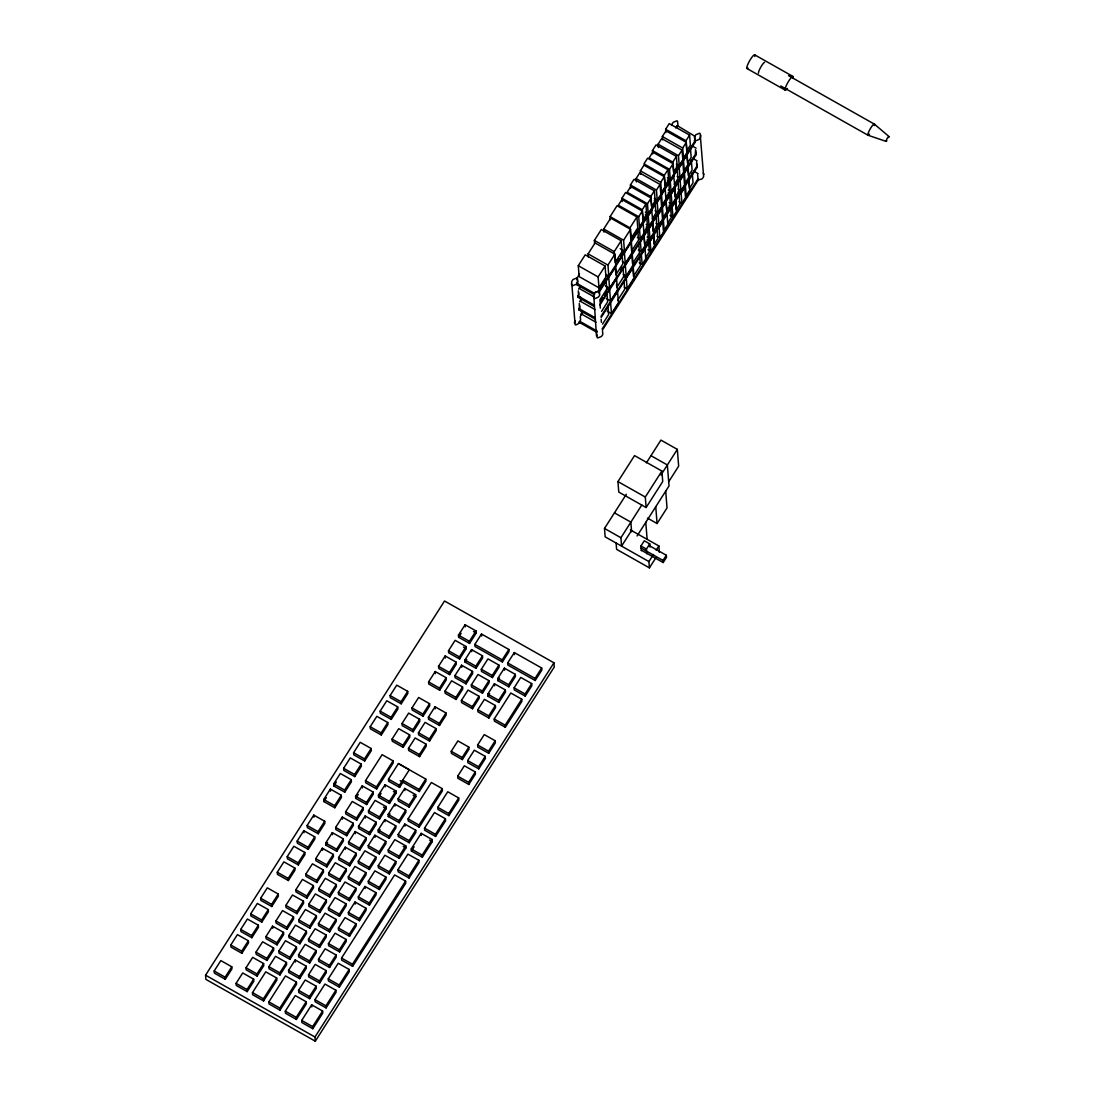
<?xml version="1.0" encoding="UTF-8"?>
<svg xmlns="http://www.w3.org/2000/svg" width="1096" height="1096" viewBox="0 0 1096 1096"><rect width="100%" height="100%" fill="white"/><g stroke="black" fill="none" stroke-linecap="round" stroke-linejoin="round"><path stroke-width="1.5" d="M671.629 125.437L671.848 124.643A7.193 6.795 -4.5 0 1 673.355 122.245L676.849 120.82A1.713 1.617 -4.5 0 1 677.506 121.19L677.903 124.67A7.193 6.795 -4.5 0 1 676.41 127.054L675.807 127.602M695.439 149.631L696.234 154.591L599.95 304.894M696.549 163.674L697.234 167.236L601.156 317.47M596.827 334.02L597.183 337.568A1.713 1.617 -4.5 0 0 597.854 337.938L601.348 336.513A7.193 6.795 -4.5 0 0 602.841 334.116L602.458 330.636M888.856 137.521C889.623 133.794 884.267 142.713 886.911 140.891M695.7 150.645L695.289 152.919M696.577 161.907L697.234 167.236M697.59 174.716L698.234 180.032L701.92 178.991A7.138 6.74 -4.5 0 0 703.632 176.388L700.152 133.602A1.713 1.617 -4.5 0 0 699.495 133.233L695.987 134.657A7.193 6.795 -4.5 0 0 694.494 137.055L695.248 142.138L598.978 292.44M578.277 265.698L585.237 254.82L605.088 266.027L605.937 276.932L598.991 287.823L579.14 276.617L578.277 265.698L598.128 276.918L598.991 287.823M594.621 243.531L594.375 240.408L601.32 229.516L621.172 240.736L622.035 251.642L615.075 262.533M665.889 132.616L665.628 129.26L669.245 123.601L689.59 135.096L690.384 145.165L686.767 150.81L685.973 140.754L689.59 135.096M610.362 219.748L610.116 216.624L617.062 205.733L636.913 216.953L637.776 227.858L630.817 238.75L629.967 227.845L636.913 216.953M622.213 201.596L621.953 198.239L625.556 192.581L645.9 204.075L646.695 214.131L643.078 219.789L642.297 209.733L645.9 204.075M630.68 188.32L630.419 184.977L634.022 179.319L654.38 190.814L655.161 200.869L651.558 206.528L650.764 196.472L654.38 190.814M652.709 153.933L652.435 150.59L656.052 144.932L676.396 156.427L677.191 166.482L673.574 172.141L672.78 162.085L676.396 156.427M640.626 174.182L640.365 170.839L643.969 165.181L664.327 176.675L665.108 186.731L661.505 192.389L660.71 182.333L664.327 176.675M662.601 139.877L662.34 136.521L665.957 130.862L686.302 142.357L687.096 152.426L683.479 158.071L682.685 148.015L686.302 142.357M603.992 232.105L603.745 228.982L610.705 218.104L630.556 229.311L631.406 240.216M636.351 181.936L636.091 178.579L639.694 172.935L660.052 184.429L660.833 194.485M588.346 256.985L588.1 253.875L595.06 242.983L614.911 254.19L615.76 265.109M658.381 147.549L658.107 144.193L661.724 138.548L682.068 150.042L682.863 160.098L679.246 165.756L676.342 164.112M579.455 273.74L576.77 278.932M578.592 289.084L580.442 286.193M579.592 301.729L581.428 298.852M598.128 276.918L605.088 266.027M614.952 260.971L614.226 251.628L621.172 240.736M664.313 175.346L667.93 169.688L647.585 158.194L643.969 163.852L664.313 175.346L665.108 185.402L668.724 179.744L667.93 169.688M620.199 248.71L624.46 251.107L623.597 240.202L630.556 229.311M638.694 216.72L642.297 211.062L621.953 199.568L618.336 205.226L638.694 216.72L639.475 226.776L643.092 221.132L642.297 211.062M605.978 274.397L608.814 275.986L607.951 265.081L614.911 254.19M647.476 203.733L651.079 198.075L630.734 186.58L627.131 192.238L647.476 203.733L648.27 213.789L645.352 212.145M669.492 169.346L673.108 163.688L652.764 152.193L649.147 157.851L669.492 169.346L670.286 179.401L667.382 177.758M654.326 198.499L657.23 200.143L656.436 190.074L660.052 184.429M679.246 165.756L678.465 155.687L682.068 150.042M580.606 314.538L582.442 311.661M580.99 315.511L582.812 312.648M605.883 278.316L598.923 289.207L599.293 293.851M616.76 261.191L618.5 258.464M620.24 255.738L621.98 253.025M648.27 213.789L651.873 208.13L651.079 198.075M695.138 140.74L599.087 291.152L595.197 292.399A7.193 6.795 -4.5 0 0 593.703 294.783L596.498 336.02M609.609 288.234L608.746 277.37L615.705 266.479L616.555 277.343L609.609 288.234L605.348 285.823M625.254 263.341L624.391 252.491L631.351 241.6L632.2 252.464L625.254 263.341L622.418 261.739M643.092 223.296L639.475 228.954L640.27 239.01L637.365 237.366M665.121 188.909L661.505 194.567L662.299 204.623L665.902 198.979L665.108 187.58M646.147 224.379L649.065 226.023L648.27 215.967L651.873 210.309M658.025 212.377L657.23 202.322L660.847 196.664L661.628 206.719L658.025 212.377L655.12 210.733M668.176 189.992L671.081 191.636L670.286 181.58L673.903 175.922M680.041 177.99L679.246 167.921L682.863 162.277L683.657 172.332L680.041 177.99L677.136 176.346M599.786 300.057L606.732 289.166L606.006 279.864M643.873 232.023L647.489 226.379L646.695 216.309M652.353 218.762L655.956 213.117L655.161 203.048M665.902 197.636L669.505 191.992L668.724 181.922M674.369 184.375L677.986 178.716L677.191 168.661M599.841 301.838L602.444 297.756M604.184 295.03L606.787 290.947M620.281 269.739L622.021 267.013M640.27 239.01L643.886 233.366L643.092 221.967M649.065 226.023L652.668 220.378L651.558 208.706M671.081 191.636L674.698 185.978L673.574 174.319M696.124 153.193L600.06 303.606L600.32 308.072M649.969 238.709L649.175 228.653L652.791 222.995L653.586 233.051L649.969 238.709L647.065 237.065M671.999 204.322L671.204 194.266L674.821 188.608L675.602 198.664L671.999 204.322L669.094 202.678M601.567 311.387L607.65 301.852L606.91 292.509M641.187 251.696L644.804 246.052L644.01 235.983L640.393 241.641L641.187 251.696L638.283 250.052M634.365 262.752L632.625 265.465L633.488 276.384L640.434 265.492L639.585 254.587M606.266 298.509L610.513 300.907L617.473 290.029L616.61 279.11M626.159 276.028L633.118 265.136L632.255 254.231L625.309 265.122L626.159 276.028L623.323 274.425M658.929 225.064L662.546 219.406L661.751 209.35L658.148 214.994L658.929 225.064L656.025 223.42M680.959 190.677L684.562 185.019L683.781 174.963L680.164 180.607L680.959 190.677L678.054 189.033M601.06 316.251L697.125 165.839M627.118 288.741L626.268 277.836L633.214 266.945L634.077 277.85L627.118 288.741L624.282 287.138M644.969 248.696L641.352 254.341L642.146 264.41L639.242 262.766M650.928 251.422L650.134 241.353L653.75 235.709L654.545 245.764L650.928 251.422L648.024 249.778M659.888 237.764L659.107 227.708L662.71 222.05L663.505 232.119L659.888 237.764L656.984 236.133M672.958 217.035L672.163 206.966L675.766 201.321L676.561 211.377L672.958 217.035L670.04 215.391M681.918 203.376L681.123 193.321L684.74 187.663L685.521 197.732L681.918 203.376L679.013 201.746M617.747 300.167L624.706 289.276L624.09 281.48M602.526 324.087L608.609 314.566L607.869 305.222M645.75 257.423L649.366 251.765L648.572 241.709M667.765 223.036L671.382 217.378L670.588 207.322M642.146 264.41L645.75 258.752L644.955 247.354M607.225 311.223L611.472 313.62L618.432 302.729L617.569 291.824M602.074 329.06L698.125 178.648M602.663 329.704L698.755 179.251M205.569 975.193L444.538 601.005L553.946 662.806L554.275 667.012L315.292 1041.2L205.897 979.399L205.569 975.193L314.963 1037.008L315.292 1041.2M214.186 970.988L220.83 960.603L231.777 966.782L231.941 968.878L225.297 979.276L214.364 973.097L214.186 970.988L225.132 977.18L225.297 979.276M230.79 945.012L237.421 934.614L248.367 940.793L248.532 942.889L241.887 953.287L230.955 947.108L230.79 945.012L241.723 951.191L241.887 953.287M240.75 929.422L247.381 919.023L258.327 925.202L258.492 927.298L251.847 937.697L240.915 931.518L240.75 929.422L251.683 935.6L251.847 937.697M250.696 913.831L257.341 903.433L268.287 909.612L268.452 911.708L261.807 922.106L250.874 915.927L250.696 913.831L261.643 920.01L261.807 922.106M260.656 898.227L267.301 887.842L278.233 894.021L278.398 896.117L271.767 906.515L260.821 900.337L260.656 898.227L271.603 904.419L271.767 906.515M277.261 872.252L283.891 861.853L294.838 868.032L295.002 870.128L288.358 880.526L277.425 874.348L277.261 872.252L288.193 878.43L288.358 880.526M287.207 856.661L293.851 846.263L304.784 852.441L304.962 854.538L298.317 864.936L287.371 858.757L287.207 856.661L298.153 862.84L298.317 864.936M297.167 841.07L303.811 830.672L314.744 836.851L314.908 838.947L308.277 849.345L297.331 843.167L297.167 841.07L308.113 847.249L308.277 849.345M307.127 825.48L313.771 815.082L324.704 821.26L324.868 823.356L318.237 833.755L307.291 827.576L307.127 825.48L318.073 831.659L318.237 833.755M323.717 799.491L330.362 789.093L341.294 795.271L341.473 797.367L334.828 807.766L323.882 801.587L323.717 799.491L334.664 805.67L334.828 807.766M333.677 783.9L340.322 773.502L351.254 779.681L351.419 781.777L344.788 792.175L333.842 785.996L333.677 783.9L344.624 790.079L344.788 792.175M343.637 768.31L350.282 757.911L361.214 764.09L361.379 766.186L354.748 776.585L343.802 770.406L343.637 768.31L354.583 774.488L354.748 776.585M353.597 752.719L360.228 742.321L371.174 748.5L371.339 750.596L364.694 760.994L353.761 754.815L353.597 752.719L364.53 758.898L364.694 760.994M370.188 726.73L376.832 716.332L387.765 722.511L387.929 724.607L381.298 735.005L370.352 728.826L370.188 726.73L381.134 732.909L381.298 735.005M380.148 711.14L386.792 700.741L397.725 706.92L397.889 709.016L391.258 719.414L380.312 713.236L380.148 711.14L391.08 717.318L391.258 719.414M390.108 695.549L396.738 685.151L407.685 691.329L407.849 693.426L401.205 703.824L390.272 697.645L390.108 695.549L401.04 701.728L401.205 703.824M323.882 801.587L326.375 797.683M333.842 785.996L336.335 782.092M225.132 977.18L231.777 966.782M241.723 951.191L248.367 940.793M251.683 935.6L258.327 925.202M261.643 920.01L268.287 909.612M271.603 904.419L278.233 894.021M288.193 878.43L294.838 868.032M298.153 862.84L304.784 852.441M308.113 847.249L314.744 836.851M318.073 831.659L324.704 821.26M334.664 805.67L341.294 795.271M344.624 790.079L351.254 779.681M354.583 774.488L361.214 764.09M364.53 758.898L371.174 748.5M381.134 732.909L387.765 722.511M391.08 717.318L397.725 706.92M401.04 701.728L407.685 691.329M236.078 983.359L242.709 972.96L253.656 979.139L253.82 981.235L247.175 991.633L236.243 985.455L236.078 983.359L247.011 989.537L247.175 991.633M246.025 967.768L252.669 957.37L263.602 963.548L263.766 965.645L257.135 976.043L246.189 969.864L246.025 967.768L256.971 973.947L257.135 976.043M255.985 952.177L262.629 941.779L273.562 947.958L273.726 950.054L267.095 960.452L256.149 954.274L255.985 952.177L266.931 958.356L267.095 960.452M265.944 936.573L272.575 926.188L283.522 932.367L283.686 934.463L277.055 944.862L266.109 938.683L265.944 936.573L276.877 942.766L277.055 944.862M275.904 920.983L282.535 910.598L293.481 916.777L293.646 918.873L287.001 929.271L276.069 923.092L275.904 920.983L286.837 927.175L287.001 929.271M285.864 905.392L292.495 895.007L303.441 901.186L303.606 903.282L296.961 913.68L286.029 907.502L285.864 905.392L296.797 911.584L296.961 913.68M295.81 889.801L302.455 879.417L313.388 885.595L313.552 887.692L306.921 898.09L295.975 891.897L295.81 889.801L306.757 895.98L306.921 898.09M305.77 874.211L312.415 863.826L323.347 870.005L323.512 872.101L316.881 882.499L305.935 876.307L305.77 874.211L316.717 880.389L316.881 882.499M315.73 858.62L322.375 848.222L333.307 854.414L333.472 856.51L326.841 866.895L315.895 860.716L315.73 858.62L326.677 864.799L326.841 866.895M325.69 843.03L332.321 832.631L343.267 838.824L343.432 840.92L336.787 851.304L325.855 845.126L325.69 843.03L336.623 849.208L336.787 851.304M335.65 827.439L342.281 817.041L353.227 823.233L353.392 825.329L346.747 835.714L335.814 829.535L335.65 827.439L346.583 833.618L346.747 835.714M345.596 811.848L352.241 801.45L363.173 807.629L363.351 809.739L356.707 820.123L345.761 813.944L345.596 811.848L356.543 818.027L356.707 820.123M355.556 796.258L362.201 785.859L373.133 792.038L373.298 794.148L366.667 804.533L355.721 798.354L355.556 796.258L366.502 802.436L366.667 804.533M365.516 780.667L382.107 754.678L393.053 760.857L393.217 762.953L376.627 788.942L365.68 782.763L365.516 780.667L376.462 786.846L376.627 788.942M392.067 739.088L398.711 728.689L409.644 734.882L409.808 736.978L403.177 747.362L392.231 741.184L392.067 739.088L403.013 745.266L403.177 747.362M402.026 723.497L408.671 713.099L419.604 719.277L419.768 721.387L413.137 731.772L402.191 725.593L402.026 723.497L412.973 729.676L413.137 731.772M411.986 707.906L418.617 697.508L429.564 703.687L429.728 705.797L423.083 716.181L412.151 710.003L411.986 707.906L422.919 714.085L423.083 716.181M428.577 681.918L435.222 671.533L446.154 677.712L446.319 679.808L439.688 690.206L428.742 684.014L428.577 681.918L439.523 688.096L439.688 690.206M438.537 666.327L445.182 655.929L456.114 662.121L456.279 664.217L449.648 674.602L438.701 668.423L438.537 666.327L449.483 672.506L449.648 674.602M448.497 650.736L455.128 640.338L466.074 646.53L466.238 648.627L459.594 659.011L448.661 652.832L448.497 650.736L459.43 656.915L459.594 659.011M458.457 635.146L465.088 624.747L476.034 630.926L476.198 633.036L469.554 643.421L458.621 637.242L458.457 635.146L469.389 641.324L469.554 643.421M325.855 845.126L327.512 842.536M355.721 798.354L358.214 794.463M458.621 637.242L461.101 633.351M247.011 989.537L253.656 979.139M256.971 973.947L263.602 963.548M266.931 958.356L273.562 947.958M276.877 942.766L283.522 932.367M286.837 927.175L293.481 916.777M296.797 911.584L303.441 901.186M306.757 895.98L313.388 885.595M316.717 880.389L323.347 870.005M326.677 864.799L333.307 854.414M336.623 849.208L343.267 838.824M346.583 833.618L353.227 823.233M356.543 818.027L363.173 807.629M366.502 802.436L373.133 792.038M376.462 786.846L393.053 760.857M403.013 745.266L409.644 734.882M412.973 729.676L419.604 719.277M422.919 714.085L429.564 703.687M439.523 688.096L446.154 677.712M449.483 672.506L456.114 662.121M459.43 656.915L466.074 646.53M469.389 641.324L476.034 630.926M400.163 780.667L419.316 791.559L419.151 789.463L402.739 780.188L402.89 782.215L399.574 787.408L388.642 781.229L388.477 779.133L398.423 763.542L409.37 769.803M252.477 992.62L265.753 971.837L276.699 978.016L276.863 980.112L263.588 1000.908L252.642 994.73L252.477 992.62L263.424 998.798L263.588 1000.908M268.89 966.686L275.521 956.287L286.467 962.466L286.631 964.562L279.987 974.961L269.054 968.782L268.89 966.686L279.823 972.864L279.987 974.961M278.85 951.095L285.481 940.697L296.427 946.875L296.591 948.972L289.947 959.37L279.014 953.191L278.85 951.095L289.782 957.274L289.947 959.37M288.81 935.505L295.441 925.106L306.387 931.285L306.551 933.381L299.907 943.779L288.974 937.601L288.81 935.505L299.742 941.683L299.907 943.779M298.756 919.914L305.4 909.516L316.333 915.694L316.497 917.79L309.867 928.189L298.92 922.01L298.756 919.914L309.702 926.093L309.867 928.189M308.716 904.323L315.36 893.925L326.293 900.104L326.457 902.2L319.827 912.598L308.88 906.419L308.716 904.323L319.662 910.502L319.827 912.598M318.676 888.733L325.307 878.334L336.253 884.513L336.417 886.609L329.786 897.008L318.84 890.829L318.676 888.733L329.608 894.911L329.786 897.008M328.636 873.128L335.266 862.744L346.213 868.923L346.377 871.019L339.733 881.417L328.8 875.238L328.636 873.128L339.568 879.321L339.733 881.417M338.596 857.538L345.226 847.153L356.173 853.332L356.337 855.428L349.693 865.826L338.76 859.648L338.596 857.538L349.528 863.73L349.693 865.826M348.542 841.947L355.186 831.563L366.119 837.741L366.283 839.837L359.652 850.236L348.706 844.057L348.542 841.947L359.488 848.126L359.652 850.236M358.502 826.357L365.146 815.972L376.079 822.151L376.243 824.247L369.612 834.645L358.666 828.453L358.502 826.357L369.448 832.535L369.612 834.645M368.462 810.766L375.106 800.381L386.039 806.56L386.203 808.656L379.572 819.055L368.626 812.862L368.462 810.766L379.408 816.945L379.572 819.055M378.421 795.175L385.052 784.777L395.999 790.97L396.163 793.066L389.518 803.45L378.586 797.272L378.421 795.175L389.354 801.354L389.518 803.45M408.479 748.363L415.124 737.964L426.056 744.143L426.221 746.239L419.59 756.637L408.644 750.459L408.479 748.363L419.412 754.541L419.59 756.637M418.439 732.772L425.07 722.374L436.016 728.552L436.181 730.648L429.536 741.047L418.604 734.868L418.439 732.772L429.372 738.951L429.536 741.047M428.399 717.181L435.03 706.783L445.976 712.962L446.141 715.058L439.496 725.456L428.563 719.277L428.399 717.181L439.332 723.36L439.496 725.456M444.99 691.192L451.62 680.794L462.567 686.973L462.731 689.083L456.1 699.467L445.154 693.289L444.99 691.192L455.922 697.371L456.1 699.467M454.95 675.602L461.58 665.204L472.527 671.382L472.691 673.478L466.047 683.877L455.114 677.698L454.95 675.602L465.882 681.781L466.047 683.877M464.91 660.011L471.54 649.613L482.487 655.792L482.651 657.888L476.007 668.286L465.074 662.107L464.91 660.011L475.842 666.19L476.007 668.286M474.856 644.421L481.5 634.022L508.845 649.476L509.01 651.572L502.379 661.97L475.02 646.517L474.856 644.421L502.215 659.874L502.379 661.97M378.586 797.272L381.079 793.381M465.074 662.107L466.732 659.504M399.574 787.408L399.41 785.311L409.37 769.721M263.424 998.798L276.699 978.016M279.823 972.864L286.467 962.466M289.782 957.274L296.427 946.875M299.742 941.683L306.387 931.285M309.702 926.093L316.333 915.694M319.662 910.502L326.293 900.104M329.608 894.911L336.253 884.513M339.568 879.321L346.213 868.923M349.528 863.73L356.173 853.332M359.488 848.126L366.119 837.741M369.448 832.535L376.079 822.151M379.408 816.945L386.039 806.56M389.354 801.354L395.999 790.97M419.412 754.541L426.056 744.143M429.372 738.951L436.016 728.552M439.332 723.36L445.976 712.962M455.922 697.371L462.567 686.973M465.882 681.781L472.527 671.382M475.842 666.19L482.487 655.792M288.563 970.344L295.194 959.945L306.14 966.124L306.305 968.234L299.66 978.618L288.728 972.44L288.563 970.344L299.496 976.522L299.66 978.618M298.523 954.753L305.154 944.355L316.1 950.533L316.264 952.643L309.62 963.028L298.687 956.849L298.523 954.753L309.456 960.932L309.62 963.028M308.469 939.162L315.114 928.764L326.06 934.943L326.224 937.039L319.58 947.437L308.647 941.259L308.469 939.162L319.416 945.341L319.58 947.437M318.429 923.572L325.074 913.173L336.006 919.352L336.171 921.448L329.54 931.847L318.594 925.668L318.429 923.572L329.375 929.75L329.54 931.847M328.389 907.981L335.034 897.583L345.966 903.762L346.131 905.858L339.5 916.256L328.553 910.077L328.389 907.981L339.335 914.16L339.5 916.256M338.349 892.391L344.98 881.992L355.926 888.171L356.09 890.267L349.446 900.665L338.513 894.487L338.349 892.391L349.281 898.569L349.446 900.665M348.309 876.8L354.94 866.402L365.886 872.58L366.05 874.677L359.406 885.075L348.473 878.896L348.309 876.8L359.241 882.979L359.406 885.075M358.269 861.209L364.9 850.811L375.846 856.99L376.01 859.086L369.366 869.484L358.433 863.306L358.269 861.209L369.201 867.388L369.366 869.484M368.215 845.619L374.859 835.221L385.792 841.399L385.956 843.495L379.326 853.894L368.379 847.715L368.215 845.619L379.161 851.798L379.326 853.894M378.175 830.015L384.819 819.63L395.752 825.809L395.916 827.905L389.286 838.303L378.339 832.124L378.175 830.015L389.121 836.207L389.286 838.303M388.135 814.424L394.765 804.039L405.712 810.218L405.876 812.314L399.245 822.712L388.299 816.534L388.135 814.424L399.067 820.616L399.245 822.712M398.095 798.833L404.725 788.449L415.672 794.627L415.836 796.723L409.192 807.122L398.259 800.943L398.095 798.833L409.027 805.026L409.192 807.122M268.89 1001.895L285.481 975.906L296.427 982.085L296.591 984.194L280.001 1010.17L269.054 1003.991L268.89 1001.895L279.836 1008.073L280.001 1010.17M461.402 700.467L468.033 690.069L478.979 696.248L479.144 698.344L472.499 708.742L461.567 702.563L461.402 700.467L472.335 706.646L472.499 708.742M471.362 684.877L477.993 674.478L488.939 680.657L489.104 682.753L482.459 693.152L471.527 686.973L471.362 684.877L482.295 691.055L482.459 693.152M481.308 669.286L487.953 658.888L498.886 665.067L499.05 667.163L492.419 677.561L481.473 671.382L481.308 669.286L492.255 675.465L492.419 677.561M378.339 832.124L379.997 829.521M388.299 816.534L389.957 813.931M299.496 976.522L306.14 966.124M309.456 960.932L316.1 950.533M319.416 945.341L326.06 934.943M329.375 929.75L336.006 919.352M339.335 914.16L345.966 903.762M349.281 898.569L355.926 888.171M359.241 882.979L365.886 872.58M369.201 867.388L375.846 856.99M379.161 851.798L385.792 841.399M389.121 836.207L395.752 825.809M399.067 820.616L405.712 810.218M409.027 805.026L415.672 794.627M419.151 789.463L425.782 779.064L398.437 763.611M279.836 1008.073L296.427 982.085M472.335 706.646L478.979 696.248M482.295 691.055L488.939 680.657M492.255 675.465L498.886 665.067M502.215 659.874L508.845 649.476M419.316 791.559L425.947 781.16L425.782 779.064M617.952 481.596L634.543 455.607L661.902 471.061L662.724 481.555L646.119 507.53L618.774 492.077L617.952 481.596L645.297 497.036L646.119 507.53M285.303 1011.17L295.262 995.579L306.195 1001.758L306.359 1003.854L296.399 1019.444L285.467 1013.266L285.303 1011.17L296.235 1017.348L296.399 1019.444M298.578 990.373L305.209 979.988L316.155 986.167L316.319 988.263L309.675 998.662L298.742 992.483L298.578 990.373L309.51 996.552L309.675 998.662M308.538 974.782L315.169 964.398L326.115 970.577L326.279 972.673L319.635 983.071L308.702 976.879L308.538 974.782L319.47 980.961L319.635 983.071M318.498 959.192L325.128 948.807L336.075 954.986L336.239 957.082L329.595 967.48L318.662 961.288L318.498 959.192L329.43 965.37L329.595 967.48M328.444 943.601L335.088 933.203L346.021 939.395L346.185 941.491L339.555 951.876L328.608 945.697L328.444 943.601L339.39 949.78L339.555 951.876M338.404 928.011L345.048 917.612L355.981 923.805L356.145 925.901L349.514 936.285L338.568 930.107L338.404 928.011L349.35 934.189L349.514 936.285M348.364 912.42L355.008 902.022L365.941 908.2L366.105 910.31L359.474 920.695L348.528 914.516L348.364 912.42L359.296 918.599L359.474 920.695M358.324 896.829L364.954 886.431L375.901 892.61L376.065 894.72L369.421 905.104L358.488 898.926L358.324 896.829L369.256 903.008L369.421 905.104M368.283 881.239L374.914 870.841L385.861 877.019L386.025 879.129L379.38 889.514L368.448 883.335L368.283 881.239L379.216 887.418L379.38 889.514M378.23 865.648L384.874 855.25L395.807 861.429L395.985 863.525L389.34 873.923L378.394 867.744L378.23 865.648L389.176 871.827L389.34 873.923M388.19 850.058L394.834 839.659L405.767 845.838L405.931 847.934L399.3 858.332L388.354 852.154L388.19 850.058L399.136 856.236L399.3 858.332M398.149 834.467L404.794 824.069L415.727 830.247L415.891 832.343L409.26 842.742L398.314 836.563L398.149 834.467L409.096 840.646L409.26 842.742M408.109 818.876L431.345 782.489L442.277 788.668L442.442 790.778L419.206 827.151L408.274 820.973L408.109 818.876L419.042 825.055L419.206 827.151M451.251 751.308L457.895 740.91L468.828 747.102L468.992 749.198L462.361 759.583L451.415 753.404L451.251 751.308L462.197 757.487L462.361 759.583M477.815 709.728L484.446 699.344L495.392 705.523L495.556 707.619L488.912 718.017L477.979 711.825L477.815 709.728L488.748 715.907L488.912 718.017M487.761 694.138L494.406 683.753L505.338 689.932L505.503 692.028L498.872 702.426L487.925 696.234L487.761 694.138L498.707 700.317L498.872 702.426M497.721 678.547L504.365 668.149L515.298 674.341L515.463 676.438L508.832 686.822L497.885 680.643L497.721 678.547L508.667 684.726L508.832 686.822M507.681 662.957L514.312 652.558L541.671 668.012L541.835 670.108L535.191 680.506L507.845 665.053L507.681 662.957L535.026 678.41L535.191 680.506M487.925 696.234L489.597 693.645M497.885 680.643L499.543 678.054M616.103 543.027L616.596 549.329L649.407 567.865L648.914 561.577L605.156 536.848L604.499 528.45L626.323 494.282M646.407 462.841L660.915 440.099L677.328 449.374L678.657 466.156L668.697 481.747M296.235 1017.348L306.195 1001.758M309.51 996.552L316.155 986.167M319.47 980.961L326.115 970.577M329.43 965.37L336.075 954.986M339.39 949.78L346.021 939.395M349.35 934.189L355.981 923.805M359.296 918.599L365.941 908.2M369.256 903.008L375.901 892.61M379.216 887.418L385.861 877.019M389.176 871.827L395.807 861.429M399.136 856.236L405.767 845.838M409.096 840.646L415.727 830.247M419.042 825.055L442.277 788.668M462.197 757.487L468.828 747.102M488.748 715.907L495.392 705.523M498.707 700.317L505.338 689.932M508.667 684.726L515.298 674.341M301.715 1020.431L311.661 1004.84L322.608 1011.033L322.772 1013.129L312.812 1028.719L301.88 1022.541L301.715 1020.431L312.648 1026.623L312.812 1028.719M314.99 999.648L324.95 984.057L335.883 990.236L336.047 992.332L326.087 1007.923L315.155 1001.744L314.99 999.648L325.923 1005.827L326.087 1007.923M328.266 978.865L338.226 963.274L349.158 969.453L349.323 971.549L339.363 987.14L328.43 980.961L328.266 978.865L339.198 985.044L339.363 987.14M341.541 958.068L394.642 874.923L405.589 881.102L405.753 883.198L352.638 966.357L341.705 960.165L341.541 958.068L352.474 964.247L352.638 966.357M397.958 869.717L407.918 854.127L418.864 860.305L419.028 862.401L409.068 878.006L398.136 871.813L397.958 869.717L408.904 875.896L409.068 878.006M411.247 848.934L421.193 833.344L432.139 839.522L432.304 841.618L422.344 857.209L411.411 851.03L411.247 848.934L422.179 855.113L422.344 857.209M424.522 828.138L434.468 812.547L445.414 818.726L445.579 820.836L435.619 836.426L424.686 830.247L424.522 828.138L435.455 834.33L435.619 836.426M437.797 807.355L447.743 791.764L458.69 797.943L458.854 800.039L448.894 815.63L437.962 809.451L437.797 807.355L448.73 813.533L448.894 815.63M457.703 776.173L464.348 765.775L475.28 771.954L475.445 774.05L468.814 784.448L457.868 778.27L457.703 776.173L468.65 782.352L468.814 784.448M467.663 760.583L474.308 750.185L485.24 756.363L485.405 758.459L478.774 768.858L467.828 762.679L467.663 760.583L478.61 766.762L478.774 768.858M477.623 744.992L484.254 734.594L495.2 740.773L495.365 742.869L488.72 753.267L477.788 747.088L477.623 744.992L488.556 751.171L488.72 753.267M494.214 719.003L510.818 693.015L521.751 699.193L521.915 701.303L505.325 727.278L494.378 721.1L494.214 719.003L505.16 725.182L505.325 727.278M514.134 687.822L520.764 677.424L531.711 683.603L531.875 685.699L525.231 696.097L514.298 689.918L514.134 687.822L525.066 694.001L525.231 696.097M411.411 851.03L414.124 846.783M645.297 497.036L661.902 471.061M631.529 530.533L621.569 546.123L620.911 537.725L641.818 504.982M660.984 474.965L677.328 449.374M312.648 1026.623L322.608 1011.033M325.923 1005.827L335.883 990.236M339.198 985.044L349.158 969.453M352.474 964.247L405.589 881.102M408.904 875.896L418.864 860.305M422.179 855.113L432.139 839.522M435.455 834.33L445.414 818.726M448.73 813.533L458.69 797.943M468.65 782.352L475.28 771.954M478.61 766.762L485.24 756.363M488.556 751.171L495.2 740.773M505.16 725.182L521.751 699.193M525.066 694.001L531.711 683.603M535.026 678.41L541.671 668.012M314.963 1037.008L553.946 662.806M637.077 535.971L669.026 485.953L667.368 464.964L650.969 455.689M641.338 550.713L640.968 546L644.284 540.794L649.75 543.89L649.997 547.041M647.503 518.12L657.066 523.518L667.026 507.928L665.71 491.145M646.804 553.809L646.435 549.082L649.75 543.89M648.914 561.577L653.449 554.48M656.162 550.233L658.874 545.972L630.337 529.861M649.407 567.865L655.75 557.946M641.297 550.192L663.176 562.549L663.012 560.453L666.327 555.261L648.832 545.37M663.176 562.549L666.491 557.357L666.327 555.261M579.798 322.978L575.797 324.991A1.713 1.617 -4.5 0 1 575.126 324.635L571.646 281.85A7.193 6.795 -4.5 0 1 573.14 279.453L576.633 278.028A1.713 1.617 -4.5 0 1 577.304 278.384L577.619 282.069A7.247 6.836 -4.5 0 1 576.893 283.439L577.003 284.837L594.553 294.742L594.443 293.344L576.893 283.439M595.183 292.427L598.622 290.961A1.713 1.617 -4.5 0 1 599.361 291.331L599.745 294.81A7.193 6.795 -4.5 0 1 598.252 297.194L594.758 298.633A1.713 1.617 -4.5 0 1 594.087 298.263L593.402 296.715M888.897 136.438L874.361 124.122M886.198 141.425L868.073 135.26L780.804 85.968M754.733 54.868L793.025 76.501M788.558 75.651L874.307 124.095M746.924 68.5L785.216 90.132M695.207 136.438L677.424 125.725L677.492 126.602M665.628 129.26L685.973 140.754M691.699 145.7L696.138 148.193M662.34 136.521L682.685 148.015M692.699 158.345L697.125 160.852M658.107 144.193L678.465 155.687M693.7 171.154L698.138 173.661M652.435 150.59L672.78 162.085M676.342 166.291L679.246 167.921M667.382 179.936L670.286 181.58M678.219 191.677L681.123 193.321M640.365 170.839L660.71 182.333M668.3 192.622L671.204 194.266M636.091 178.579L656.436 190.074M669.259 205.322L672.163 206.966M630.419 184.977L650.764 196.472M654.326 200.678L657.23 202.322M621.953 198.239L642.297 209.733M645.366 214.323L648.27 215.967M656.189 226.064L659.107 227.708M646.27 227.009L649.175 228.653M610.116 216.624L629.967 227.845M647.229 239.709L650.134 241.353M603.745 228.982L623.597 240.202M621.555 250.888L624.391 252.491M594.375 240.408L614.226 251.628M588.1 253.875L607.951 265.081M623.432 276.233L626.268 277.836M605.91 275.767L608.746 277.37M606.828 288.399L609.664 290.002L610.513 300.907M594.114 296.852L579.935 288.851L579.688 285.741M578.277 290.865L578.606 294.523A7.247 6.836 -4.5 0 1 577.866 295.893L593.964 304.976M577.866 295.893L577.976 297.29L594.073 306.373M595.018 309.538L580.839 301.537L580.469 296.852M579.277 303.51L579.606 307.168A7.247 6.836 -4.5 0 1 578.866 308.538L594.95 317.635M578.866 308.538L578.976 309.935L595.06 319.032M595.977 322.251L581.798 314.237L581.551 311.127M580.291 316.333L580.606 319.977A7.247 6.836 -4.5 0 1 579.866 321.347L597.43 331.266M578.729 322.046L597.087 332.417M614.459 512.86L630.858 522.134L631.625 531.82M640.968 546L646.435 549.082M641.133 548.096L663.012 560.453M604.499 528.45L620.911 537.725M473.458 631.488L476.198 633.036M463.498 647.078L466.238 648.627M388.477 779.133L399.41 785.311M413.096 795.175L415.836 796.723M393.423 791.518L396.163 793.066M383.463 807.108L386.203 808.656M429.564 840.07L432.304 841.618M403.205 846.4L405.931 847.934M695.248 142.138L694.316 140.466M696.234 154.591L695.426 153.55M577.304 278.411L577.688 281.864A7.193 6.795 -4.5 0 1 576.195 284.261L572.701 285.686A1.713 1.617 -4.5 0 1 572.03 285.33L571.345 283.768M703.248 172.908L703.933 174.456M579.551 305.085L579.716 308.565A7.247 6.836 -4.5 0 1 578.976 309.935M578.702 292.632L578.715 295.92A7.247 6.836 -4.5 0 1 577.976 297.29M690.521 149.015L691.179 157.399L687.562 163.044L686.767 152.988M691.302 160.016L692.083 170.086L688.48 175.73L687.685 165.674M692.247 172.73L693.042 182.785L689.439 188.444L688.781 180.059M688.959 179.991L689.754 190.046L686.151 195.704L685.356 185.635M678.109 181.347L678.89 191.403L675.287 197.061L674.492 187.005M679.068 194.061L679.849 204.116L676.246 209.774L675.451 199.705M673.108 163.688L673.903 173.743M669.629 194.609L670.423 204.664L666.82 210.322L666.025 200.267M666.985 212.966L667.779 224.365L664.162 230.023L663.381 219.954M656.079 215.734L656.874 225.79L653.257 231.448L652.476 221.392M657.038 228.448L657.833 238.503L654.216 244.161L653.559 235.777M647.613 228.996L648.407 239.051L644.791 244.709L643.996 234.654M638.749 243.435L639.489 252.779L632.529 263.67L631.666 252.765M658.874 545.972L659.367 552.274M655.75 506.736L657.066 523.518M645.791 522.326L647.106 539.109M622.09 254.573L622.829 263.876L615.87 274.767L615.39 268.561M623.131 268.767L623.747 276.562L616.788 287.453L616.541 284.33M617.007 290.81L617.254 293.934M610.623 302.715L611.472 313.62M601.156 319.224L601.403 322.334M579.88 321.347L579.976 322.731M514.312 652.558L514.49 654.668M504.365 668.149L504.53 670.259M494.406 683.753L494.57 685.849M481.5 634.022L481.665 636.118M471.54 649.613L471.705 651.709M465.088 624.747L465.252 626.857M461.58 665.204L461.745 667.3M445.182 655.929L445.346 658.038M435.222 671.533L435.386 673.629M435.03 706.783L435.194 708.879M421.193 833.344L421.357 835.44M404.725 788.449L404.89 790.545M404.794 824.069L404.958 826.165M394.765 804.039L394.944 806.135M385.052 784.777L385.217 786.887M384.819 819.63L384.984 821.726M374.859 835.221L375.024 837.317M365.146 815.972L365.31 818.068M362.201 785.859L362.365 787.956M364.954 886.431L365.119 888.527M355.186 831.563L355.351 833.659M355.008 902.022L355.173 904.132M345.226 847.153L345.391 849.249M342.281 817.041L342.445 819.15M330.362 789.093L330.526 791.189M332.321 832.631L332.485 834.741M322.375 848.222L322.539 850.332M313.771 815.082L313.936 817.178M303.811 830.672L303.976 832.768M311.661 1004.84L311.826 1006.95M295.194 959.945L295.358 962.041M272.575 926.188L272.753 928.285M700.837 135.151L700.55 137.069A7.193 6.795 -4.5 0 1 699.056 139.466L695.549 140.891A1.713 1.617 -4.5 0 1 694.891 140.535L694.604 136.794A7.234 6.823 -4.5 0 1 695.152 135.74M574.441 323.087L574.729 321.155A7.083 6.686 -4.5 0 1 574.893 320.772M869.512 134.233A6.398 1.219 -60.5 0 1 868.183 133.191A6.398 1.219 -60.5 0 1 872.43 125.561A6.398 1.219 -60.5 0 1 874.32 125.588M758.473 73.199A6.398 1.219 -60.5 0 1 760.679 67.308A6.398 1.219 -60.5 0 1 764.597 62.294M787.462 88.488A7.864 1.507 -60.5 0 1 785.353 87.968A7.864 1.507 -60.5 0 1 790.6 78.364A7.864 1.507 -60.5 0 1 792.956 78.419M747.965 68.116A7.864 1.507 -60.5 0 1 747.486 65.157A7.864 1.507 -60.5 0 1 752.568 56.403A7.864 1.507 -60.5 0 1 754.76 56.458M677.301 125.684A5.795 5.466 -4.5 0 1 675.615 127.78M577.729 283.467A7.247 6.836 -4.5 0 1 577.003 284.837M637.708 229.242L630.762 240.12L631.611 250.984L638.571 240.093L637.708 229.242M687.096 154.591L683.479 160.249L684.274 170.305L687.891 164.66L687.096 154.591M666.025 201.596L662.422 207.254L663.203 217.309L666.82 211.651L666.025 201.596M688 167.277L684.397 172.935L685.192 182.991L688.795 177.333L688 167.277"/></g></svg>
